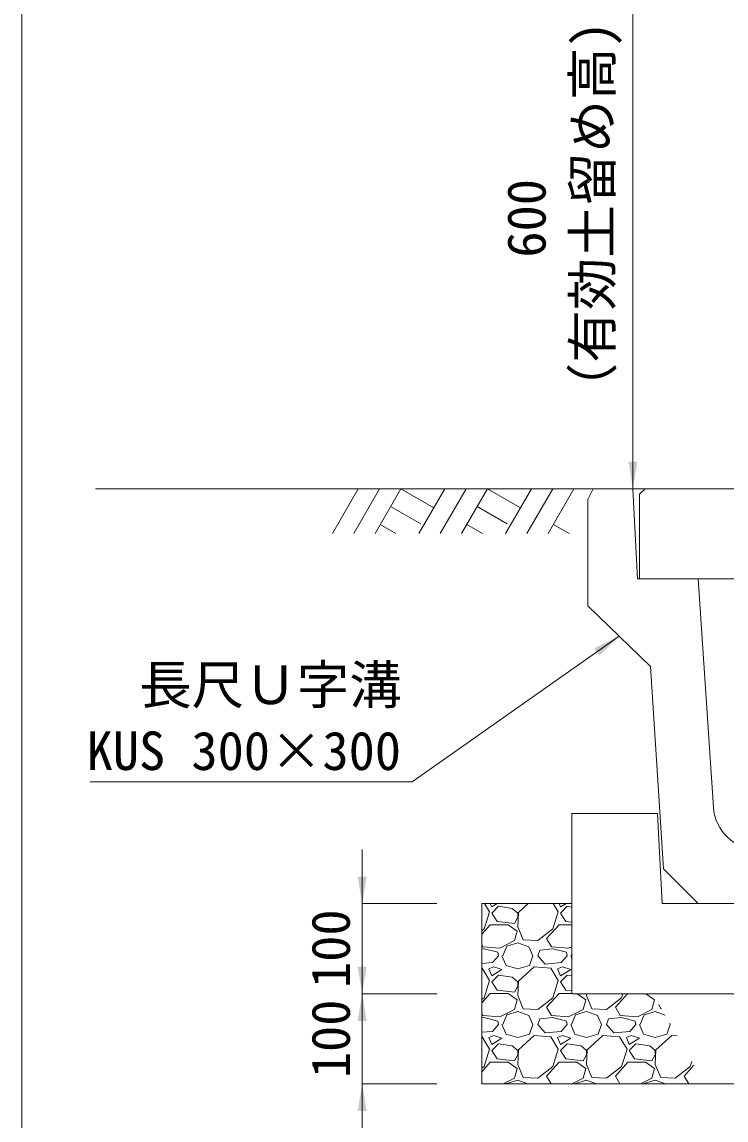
# Model space of a CAD drawing. Units: millimetres at full size, sheet at 1:20. Extents: x 201886 to 211886, y 860265 to 873235.
# Drawn here: x 201886 to 202667, y 868504 to 869721 of the extents above; entities that cross this region are included whole.
import ezdxf
from ezdxf.enums import TextEntityAlignment as Align

# ---------------------------------------------------------------- set-up
doc = ezdxf.new("R2010")
doc.units = ezdxf.units.MM
doc.header["$LTSCALE"] = 20
for name, color, linetype, lineweight in [('0_2', 7, 'Continuous', 20), ('ハッチング', 7, 'Continuous', 5), ('図枠', 5, 'Continuous', 13), ('基礎ブロック', 2, 'Continuous', 20), ('寸法線', 7, 'Continuous', 13), ('引出線', 4, 'Continuous', 13), ('本体', 2, 'Continuous', 13)]:
    doc.layers.add(name, color=color, linetype=linetype, lineweight=lineweight)
doc.styles.add('ＭＳ ゴシック', font='')
doc.styles.get('ＭＳ ゴシック').set_extended_font_data('MS Gothic')

# ---------------------------------------------------------------- blocks, each defined once
blk = doc.blocks.new('filled_arrow')
at = {"color": 0, "linetype": 'Continuous', "lineweight": -2}
blk.add_solid([(7.5, 1.25), (0, 0), (7.5, -1.25)], dxfattribs=at)

msp = doc.modelspace()

# ---------------------------------------------------------------- linework, layer by layer
at = {"layer": '0_2'}
for p, q in [((202519.85, 869203.84), (201967.78, 869203.84)), ((202396.32, 868543.84), (202396.32, 868743.84)), ((202396.32, 868543.84), (203331.32, 868543.84))]:
    msp.add_line(p, q, dxfattribs=at)
at = {"layer": '0_2', "lineweight": 13}
msp.add_line((202496.32, 868743.84), (202396.32, 868743.84), dxfattribs=at)
at = {"layer": 'ハッチング', "lineweight": 9}
for p, q in [((202259.29, 869203.84), (202230.64, 869154.22)), ((202282.91, 869203.84), (202254.26, 869154.22)), ((202306.53, 869203.84), (202277.88, 869154.22)), ((202306.53, 869203.84), (202343.1, 869182.73)), ((202355.29, 869203.84), (202326.64, 869154.22)), ((202378.91, 869203.84), (202350.26, 869154.22)), ((202402.53, 869203.84), (202373.88, 869154.22)), ((202402.53, 869203.84), (202439.1, 869182.73)), ((202451.29, 869203.84), (202422.64, 869154.22)), ((202474.91, 869203.84), (202446.26, 869154.22)), ((202498.53, 869203.84), (202469.88, 869154.22)), ((202295.11, 869184.06), (202328.52, 869164.77)), ((202391.11, 869184.06), (202424.52, 869164.77)), ((202283.69, 869164.27), (202301.1, 869154.22)), ((202379.69, 869164.27), (202397.1, 869154.22)), ((202475.69, 869164.27), (202493.1, 869154.22))]:
    msp.add_line(p, q, dxfattribs=at)
at = {"layer": 'ハッチング'}
for p, q in [((202404.97, 868734.77), (202399.42, 868743.85)), ((202405.76, 868743.85), (202407.26, 868740.1)), ((202407.26, 868740.1), (202413.5, 868743.85)), ((202414.88, 868740.86), (202407.26, 868733.24)), ((202430.12, 868738.58), (202414.88, 868740.86)), ((202447.76, 868743.85), (202436.98, 868734)), ((202481.17, 868734.77), (202475.62, 868743.85)), ((202481.96, 868743.85), (202483.46, 868740.1)), ((202483.46, 868740.1), (202489.7, 868743.85)), ((202491.08, 868740.86), (202483.46, 868733.24)), ((202496.33, 868740.07), (202491.08, 868740.86)), ((202398.88, 868715.72), (202404.97, 868734.77)), ((202407.26, 868733.24), (202413.35, 868724.1)), ((202436.21, 868733.24), (202430.12, 868738.58)), ((202432.4, 868721.81), (202436.21, 868728.67)), ((202436.98, 868734), (202436.21, 868718)), ((202436.21, 868728.67), (202436.21, 868733.24)), ((202475.08, 868715.72), (202481.17, 868734.77)), ((202483.46, 868733.24), (202489.55, 868724.1)), ((202396.32, 868709.83), (202405.73, 868720.29)), ((202396.32, 868713.74), (202398.88, 868715.72)), ((202405.73, 868720.29), (202425.55, 868720.29)), ((202413.35, 868724.1), (202432.4, 868721.81)), ((202425.55, 868720.29), (202435.45, 868713.43)), ((202436.21, 868718), (202442.31, 868703.52)), ((202458.31, 868702.76), (202475.08, 868715.72)), ((202468.22, 868705.05), (202481.93, 868720.29)), ((202481.93, 868720.29), (202496.38, 868720.29)), ((202489.55, 868724.1), (202496.38, 868723.28)), ((202432.4, 868702.76), (202416.4, 868694.38)), ((202435.45, 868713.43), (202432.4, 868702.76)), ((202442.31, 868703.52), (202458.31, 868702.76)), ((202473.55, 868695.9), (202468.22, 868705.05)), ((202397.35, 868695.9), (202396.32, 868697.67)), ((202398.88, 868693.62), (202396.32, 868693.35)), ((202416.4, 868694.38), (202397.35, 868695.9)), ((202414.12, 868689.81), (202398.88, 868693.62)), ((202419.45, 868686), (202424.02, 868696.67)), ((202424.02, 868696.67), (202436.21, 868700.48)), ((202436.21, 868700.48), (202448.41, 868695.9)), ((202448.41, 868695.9), (202452.98, 868686)), ((202458.31, 868686), (202460.6, 868692.09)), ((202475.08, 868693.62), (202460.6, 868692.09)), ((202492.6, 868694.38), (202473.55, 868695.9)), ((202490.32, 868689.81), (202475.08, 868693.62)), ((202496.44, 868696.39), (202492.6, 868694.38)), ((202408.02, 868678.38), (202396.32, 868677.36)), ((202414.88, 868686), (202408.02, 868678.38)), ((202414.88, 868686), (202414.12, 868689.81)), ((202418.69, 868686), (202423.26, 868675.33)), ((202449.17, 868675.33), (202452.98, 868686)), ((202466.69, 868676.85), (202458.31, 868686)), ((202484.22, 868678.38), (202466.69, 868676.85)), ((202491.08, 868686), (202484.22, 868678.38)), ((202491.08, 868686), (202490.32, 868689.81)), ((202494.89, 868686), (202496.48, 868682.29)), ((202495.65, 868686), (202496.46, 868687.9)), ((202396.59, 868672.28), (202396.32, 868672.3)), ((202404.97, 868658.57), (202396.59, 868672.28)), ((202409.54, 868673.81), (202404.21, 868671.52)), ((202404.21, 868671.52), (202407.26, 868663.9)), ((202407.26, 868663.9), (202418.69, 868670.76)), ((202418.69, 868670.76), (202409.54, 868673.81)), ((202423.26, 868675.33), (202436.21, 868671.52)), ((202436.21, 868671.52), (202449.17, 868675.33)), ((202454.5, 868673.81), (202436.98, 868657.8)), ((202472.79, 868672.28), (202454.5, 868673.81)), ((202481.17, 868658.57), (202472.79, 868672.28)), ((202485.74, 868673.81), (202480.41, 868671.52)), ((202480.41, 868671.52), (202483.46, 868663.9)), ((202483.46, 868663.9), (202494.89, 868670.76)), ((202494.89, 868670.76), (202485.74, 868673.81)), ((202398.88, 868639.52), (202404.97, 868658.57)), ((202414.88, 868664.66), (202407.26, 868657.04)), ((202407.26, 868657.04), (202413.35, 868647.9)), ((202430.12, 868662.38), (202414.88, 868664.66)), ((202436.21, 868657.04), (202430.12, 868662.38)), ((202436.98, 868657.8), (202436.21, 868641.8)), ((202436.21, 868652.47), (202436.21, 868657.04)), ((202475.08, 868639.52), (202481.17, 868658.57)), ((202491.08, 868664.66), (202483.46, 868657.04)), ((202483.46, 868657.04), (202489.55, 868647.9)), ((202496.52, 868663.84), (202491.08, 868664.66)), ((202396.32, 868633.63), (202405.73, 868644.09)), ((202405.73, 868644.09), (202425.55, 868644.09)), ((202413.35, 868647.9), (202432.4, 868645.61)), ((202425.55, 868644.09), (202435.45, 868637.23)), ((202432.4, 868645.61), (202436.21, 868652.47)), ((202436.21, 868641.8), (202442.31, 868627.32)), ((202468.22, 868628.85), (202481.93, 868644.09)), ((202481.93, 868644.09), (202496.57, 868644.09)), ((202489.55, 868647.9), (202496.57, 868647.06)), ((202502.1, 868643.85), (202511.65, 868637.23)), ((202512.51, 868643.85), (202512.41, 868641.8)), ((202512.41, 868641.8), (202518.51, 868627.32)), ((202544.42, 868628.85), (202557.92, 868643.85)), ((202551.28, 868639.52), (202552.66, 868643.85)), ((202578.3, 868643.85), (202587.85, 868637.23)), ((202396.32, 868637.54), (202398.88, 868639.52)), ((202435.45, 868637.23), (202432.4, 868626.56)), ((202458.31, 868626.56), (202475.08, 868639.52)), ((202511.65, 868637.23), (202508.6, 868626.56)), ((202534.51, 868626.56), (202551.28, 868639.52)), ((202587.85, 868637.23), (202584.8, 868626.56)), ((202592.74, 868632.01), (202594.71, 868627.32)), ((202397.35, 868619.7), (202396.32, 868621.47)), ((202398.88, 868617.42), (202396.32, 868617.15)), ((202416.4, 868618.18), (202397.35, 868619.7)), ((202414.12, 868613.61), (202398.88, 868617.42)), ((202432.4, 868626.56), (202416.4, 868618.18)), ((202419.45, 868609.8), (202424.02, 868620.47)), ((202424.02, 868620.47), (202436.21, 868624.28)), ((202436.21, 868624.28), (202448.41, 868619.7)), ((202442.31, 868627.32), (202458.31, 868626.56)), ((202448.41, 868619.7), (202452.98, 868609.8)), ((202475.08, 868617.42), (202460.6, 868615.89)), ((202473.55, 868619.7), (202468.22, 868628.85)), ((202492.6, 868618.18), (202473.55, 868619.7)), ((202490.32, 868613.61), (202475.08, 868617.42)), ((202508.6, 868626.56), (202492.6, 868618.18)), ((202495.65, 868609.8), (202500.22, 868620.47)), ((202500.22, 868620.47), (202512.41, 868624.28)), ((202512.41, 868624.28), (202524.61, 868619.7)), ((202518.51, 868627.32), (202534.51, 868626.56)), ((202524.61, 868619.7), (202529.18, 868609.8)), ((202551.28, 868617.42), (202536.8, 868615.89)), ((202549.75, 868619.7), (202544.42, 868628.85)), ((202568.8, 868618.18), (202549.75, 868619.7)), ((202566.52, 868613.61), (202551.28, 868617.42)), ((202584.8, 868626.56), (202568.8, 868618.18)), ((202571.85, 868609.8), (202576.42, 868620.47)), ((202576.42, 868620.47), (202588.61, 868624.28)), ((202588.61, 868624.28), (202599.58, 868620.17)), ((202594.71, 868627.32), (202595.46, 868627.29)), ((202414.88, 868609.8), (202408.02, 868602.18)), ((202414.88, 868609.8), (202414.12, 868613.61)), ((202418.69, 868609.8), (202423.26, 868599.13)), ((202449.17, 868599.13), (202452.98, 868609.8)), ((202458.31, 868609.8), (202460.6, 868615.89)), ((202466.69, 868600.65), (202458.31, 868609.8)), ((202491.08, 868609.8), (202484.22, 868602.18)), ((202491.08, 868609.8), (202490.32, 868613.61)), ((202494.89, 868609.8), (202499.46, 868599.13)), ((202525.37, 868599.13), (202529.18, 868609.8)), ((202534.51, 868609.8), (202536.8, 868615.89)), ((202542.89, 868600.65), (202534.51, 868609.8)), ((202567.28, 868609.8), (202560.42, 868602.18)), ((202567.28, 868609.8), (202566.52, 868613.61)), ((202571.09, 868609.8), (202575.66, 868599.13)), ((202601.57, 868599.13), (202605.38, 868609.8)), ((202604.65, 868611.37), (202605.38, 868609.8)), ((202408.02, 868602.18), (202396.32, 868601.16)), ((202396.59, 868596.08), (202396.32, 868596.1)), ((202404.97, 868582.37), (202396.59, 868596.08)), ((202409.54, 868597.61), (202404.21, 868595.32)), ((202404.21, 868595.32), (202407.26, 868587.7)), ((202407.26, 868587.7), (202418.69, 868594.56)), ((202418.69, 868594.56), (202409.54, 868597.61)), ((202423.26, 868599.13), (202436.21, 868595.32)), ((202436.21, 868595.32), (202449.17, 868599.13)), ((202454.5, 868597.61), (202436.98, 868581.6)), ((202472.79, 868596.08), (202454.5, 868597.61)), ((202484.22, 868602.18), (202466.69, 868600.65)), ((202481.17, 868582.37), (202472.79, 868596.08)), ((202485.74, 868597.61), (202480.41, 868595.32)), ((202480.41, 868595.32), (202483.46, 868587.7)), ((202483.46, 868587.7), (202494.89, 868594.56)), ((202494.89, 868594.56), (202485.74, 868597.61)), ((202499.46, 868599.13), (202512.41, 868595.32)), ((202512.41, 868595.32), (202525.37, 868599.13)), ((202530.7, 868597.61), (202513.18, 868581.6)), ((202548.99, 868596.08), (202530.7, 868597.61)), ((202560.42, 868602.18), (202542.89, 868600.65)), ((202557.37, 868582.37), (202548.99, 868596.08)), ((202561.94, 868597.61), (202556.61, 868595.32)), ((202556.61, 868595.32), (202559.66, 868587.7)), ((202559.66, 868587.7), (202571.09, 868594.56)), ((202571.09, 868594.56), (202561.94, 868597.61)), ((202575.66, 868599.13), (202588.61, 868595.32)), ((202588.61, 868595.32), (202601.57, 868599.13)), ((202606.9, 868597.61), (202589.38, 868581.6)), ((202612.89, 868597.11), (202606.9, 868597.61)), ((202398.88, 868563.32), (202404.97, 868582.37)), ((202414.88, 868588.46), (202407.26, 868580.84)), ((202430.12, 868586.18), (202414.88, 868588.46)), ((202436.21, 868580.84), (202430.12, 868586.18)), ((202436.98, 868581.6), (202436.21, 868565.6)), ((202475.08, 868563.32), (202481.17, 868582.37)), ((202491.08, 868588.46), (202483.46, 868580.84)), ((202506.32, 868586.18), (202491.08, 868588.46)), ((202512.41, 868580.84), (202506.32, 868586.18)), ((202513.18, 868581.6), (202512.41, 868565.6)), ((202551.28, 868563.32), (202557.37, 868582.37)), ((202567.28, 868588.46), (202559.66, 868580.84)), ((202582.52, 868586.18), (202567.28, 868588.46)), ((202588.61, 868580.84), (202582.52, 868586.18)), ((202589.38, 868581.6), (202588.61, 868565.6)), ((202407.26, 868580.84), (202413.35, 868571.7)), ((202413.35, 868571.7), (202432.4, 868569.41)), ((202432.4, 868569.41), (202436.21, 868576.27)), ((202436.21, 868576.27), (202436.21, 868580.84)), ((202483.46, 868580.84), (202489.55, 868571.7)), ((202489.55, 868571.7), (202508.6, 868569.41)), ((202508.6, 868569.41), (202512.41, 868576.27)), ((202512.41, 868576.27), (202512.41, 868580.84)), ((202559.66, 868580.84), (202565.75, 868571.7)), ((202565.75, 868571.7), (202584.8, 868569.41)), ((202584.8, 868569.41), (202588.61, 868576.27)), ((202588.61, 868576.27), (202588.61, 868580.84)), ((202627.48, 868563.32), (202629.23, 868568.8)), ((202396.32, 868557.43), (202405.73, 868567.89)), ((202396.32, 868561.34), (202398.88, 868563.32)), ((202405.73, 868567.89), (202425.55, 868567.89)), ((202425.55, 868567.89), (202435.45, 868561.03)), ((202435.45, 868561.03), (202432.4, 868550.36)), ((202436.21, 868565.6), (202442.31, 868551.12)), ((202458.31, 868550.36), (202475.08, 868563.32)), ((202468.22, 868552.65), (202481.93, 868567.89)), ((202481.93, 868567.89), (202501.75, 868567.89)), ((202501.75, 868567.89), (202511.65, 868561.03)), ((202511.65, 868561.03), (202508.6, 868550.36)), ((202512.41, 868565.6), (202518.51, 868551.12)), ((202534.51, 868550.36), (202551.28, 868563.32)), ((202544.42, 868552.65), (202558.13, 868567.89)), ((202558.13, 868567.89), (202577.95, 868567.89)), ((202577.95, 868567.89), (202587.85, 868561.03)), ((202587.85, 868561.03), (202584.8, 868550.36)), ((202588.61, 868565.6), (202594.71, 868551.12)), ((202610.71, 868550.36), (202627.48, 868563.32)), ((202620.62, 868552.65), (202631.55, 868564.79)), ((202397.15, 868543.85), (202396.32, 868545.27)), ((202432.4, 868550.36), (202419.97, 868543.85)), ((202424.02, 868544.27), (202436.21, 868548.08)), ((202436.21, 868548.08), (202447.49, 868543.85)), ((202442.31, 868551.12), (202458.31, 868550.36)), ((202473.35, 868543.85), (202468.22, 868552.65)), ((202508.6, 868550.36), (202496.17, 868543.85)), ((202500.22, 868544.27), (202512.41, 868548.08)), ((202512.41, 868548.08), (202523.69, 868543.85)), ((202518.51, 868551.12), (202534.51, 868550.36)), ((202549.55, 868543.85), (202544.42, 868552.65)), ((202584.8, 868550.36), (202572.37, 868543.85)), ((202576.42, 868544.27), (202588.61, 868548.08)), ((202588.61, 868548.08), (202599.89, 868543.85)), ((202594.71, 868551.12), (202610.71, 868550.36)), ((202625.75, 868543.85), (202620.62, 868552.65)), ((202423.84, 868543.85), (202424.02, 868544.27)), ((202500.04, 868543.85), (202500.22, 868544.27)), ((202576.24, 868543.85), (202576.42, 868544.27))]:
    msp.add_line(p, q, dxfattribs=at)
at = {"layer": '図枠'}
msp.add_line((201886.35, 872977.81), (201886.35, 867477.81), dxfattribs=at)
at = {"layer": '基礎ブロック'}
msp.add_lwpolyline([(202596.32, 868743.84), (202591.32, 868843.84), (202496.32, 868843.84), (202496.32, 868743.84), (202496.32, 868643.84), (203226.32, 868643.84), (203226.32, 868743.84), (203226.32, 868843.84), (203176.32, 868843.84), (203131.32, 868771.84), (203131.32, 868743.84)], close=True, dxfattribs=at)
at = {"layer": '寸法線'}
for p, q in [((202563.85, 869203.84), (202563.85, 869803.84)), ((203008.85, 869203.84), (202563.85, 869203.84)), ((202263.63, 868583.84), (202263.63, 868803.84)), ((202346.32, 868743.84), (202263.63, 868743.84)), ((202263.63, 868483.84), (202263.63, 868703.84)), ((202346.32, 868643.84), (202263.63, 868643.84)), ((202346.32, 868643.84), (202263.63, 868643.84)), ((202346.32, 868543.84), (202263.63, 868543.84))]:
    msp.add_line(p, q, dxfattribs=at)
at = {"layer": '引出線', "lineweight": 9}
msp.add_lwpolyline([(202548.6, 869040.41), (202318.92, 868879.05), (202309.91, 868879.05), (201961.82, 868879.05)], dxfattribs=at)
at = {"layer": '本体'}
for p, q in [((202519.85, 869203.84), (202513.85, 869191.84)), ((202519.85, 869203.84), (202563.85, 869203.84)), ((202563.85, 869203.84), (202568.85, 869103.84)), ((202513.85, 869073.97), (202513.85, 869191.84)), ((202568.85, 869103.84), (202636.35, 869103.84)), ((202636.35, 869103.84), (202653.24, 868850.52)), ((202583.35, 869006.84), (202513.85, 869073.97)), ((202583.35, 869006.84), (202597.72, 868782.47)), ((202636.35, 868743.84), (202597.72, 868782.47)), ((202636.35, 868743.84), (202936.35, 868743.84))]:
    msp.add_line(p, q, dxfattribs=at)
at = {"layer": '本体', "lineweight": 20}
msp.add_lwpolyline([(202571.35, 869103.84), (202571.35, 869197.84), (202577.35, 869203.84), (202995.35, 869203.84), (203001.35, 869197.84), (203001.35, 869103.84)], close=True, dxfattribs=at)
at = {"layer": '本体'}
msp.add_arc((202703.12, 868853.84), 50, 183.81407, 270, dxfattribs=at)

# ---------------------------------------------------------------- block references
at = {"layer": '寸法線', "xscale": 4, "yscale": 4}
for p, rotation in [((202563.85, 869203.84), 90), ((202263.63, 868743.84), 90), ((202263.63, 868643.84), 90), ((202263.63, 868643.84), 270), ((202263.63, 868543.84), 270)]:
    msp.add_blockref('filled_arrow', p, dxfattribs=dict(at, rotation=rotation))
at = {"layer": '引出線', "lineweight": 9, "xscale": 4, "yscale": 4, "rotation": 215.1}
msp.add_blockref('filled_arrow', (202548.6, 869040.41), dxfattribs=at)

# ---------------------------------------------------------------- texts
at = {"layer": '寸法線', "style": 'ＭＳ ゴシック'}
for s, p in [('（有効土留め高)', (202553.05, 869285.31)), ('600', (202479.92, 869460.14))]:
    msp.add_text(s, height=42.72, rotation=90, dxfattribs=at).set_placement(p, align=Align.BOTTOM_LEFT)
for p in [(202228.63, 868693.84), (202228.63, 868593.84)]:
    msp.add_text('100', height=42.72, rotation=90, dxfattribs=at).set_placement(p, align=Align.MIDDLE_CENTER)
at = {"layer": '引出線', "style": 'ＭＳ ゴシック'}
for s, p in [('長尺Ｕ字溝', (202016.29, 868952.28)), ('KUS 300×300', (201958.01, 868879.16))]:
    msp.add_text(s, height=42.72, dxfattribs=at).set_placement(p, align=Align.BOTTOM_LEFT)

doc.saveas('drawing.dxf')
